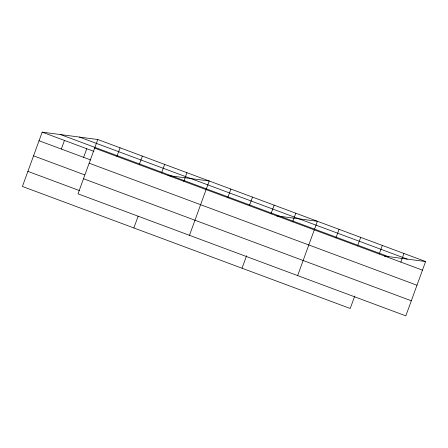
<?xml version="1.0" encoding="UTF-8"?>
<svg xmlns="http://www.w3.org/2000/svg" width="448" height="448" viewBox="0 0 448 448"><rect width="100%" height="100%" fill="white"/><g stroke="black" fill="none" stroke-linecap="round" stroke-linejoin="round"><path stroke-width="0.67" d="M97.782 139.507L78.008 193.827L405.826 315.862L425.6 261.537L97.782 139.507L42.174 132.138L22.4 186.463L350.218 308.493L354.754 296.033M61.331 149.044L64.462 140.437M83.625 157.343L86.755 148.736M116.939 156.408L120.07 147.806M139.233 164.707L142.363 156.1M133.857 227.954L138.158 216.143M161.521 173.006L164.657 164.399M183.814 181.306L186.945 172.698M189.465 235.318L209.238 180.998L168.05 175.538M227.741 197.658L230.877 189.05M249.379 205.71L252.51 197.103M242.038 268.223L246.574 255.763M271.012 213.763L274.148 205.162M292.65 221.822L295.781 213.214M297.646 275.593L317.419 221.267L276.231 215.813M335.922 237.927L339.058 229.32M357.56 245.98L360.69 237.378M379.193 254.038L382.329 245.431M400.831 262.091L403.962 253.484M384.412 256.082L425.6 261.537M79.43 137.077L407.249 259.106M60.525 134.568L388.343 256.603M94.646 148.114L422.47 270.144M42.174 132.138L93.968 151.418M39.038 140.745L90.838 160.026M89.158 163.201L416.976 285.23M33.55 155.831L84.689 174.871M83.496 178.741L411.32 300.776M27.894 171.377L79.688 190.658"/></g></svg>
